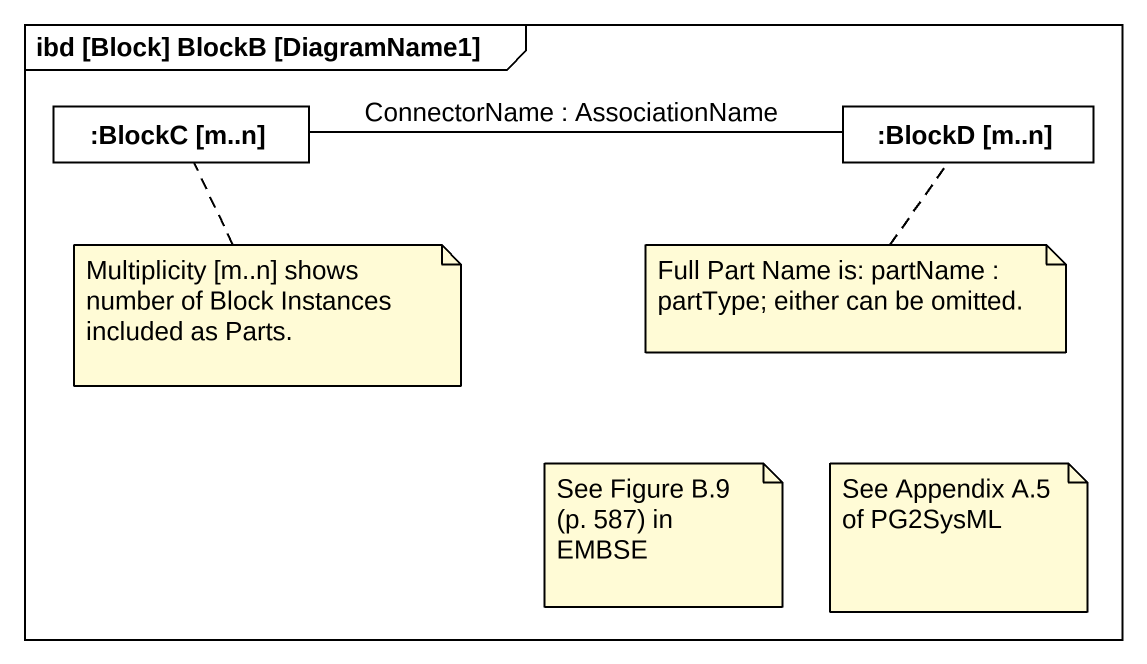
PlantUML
@startuml
mainframe ibd [Block] BlockB [DiagramName1]
rectangle ":BlockC [m..n]" as BlockC_m_n #FFFFFF
rectangle ":BlockD [m..n]" as BlockD_m_n #FFFFFF
BlockD_m_n -left- BlockC_m_n : ConnectorName : AssociationName
note bottom of BlockC_m_n : Multiplicity [m..n] shows number of Block Instances included as Parts.
note bottom of BlockD_m_n : Full Part Name is: partName : partType; either can be omitted.
note as N3
  See Figure B.9 (p. 587) in EMBSE
end note
note as N4
  See Appendix A.5 of PG2SysML
end note
@enduml
